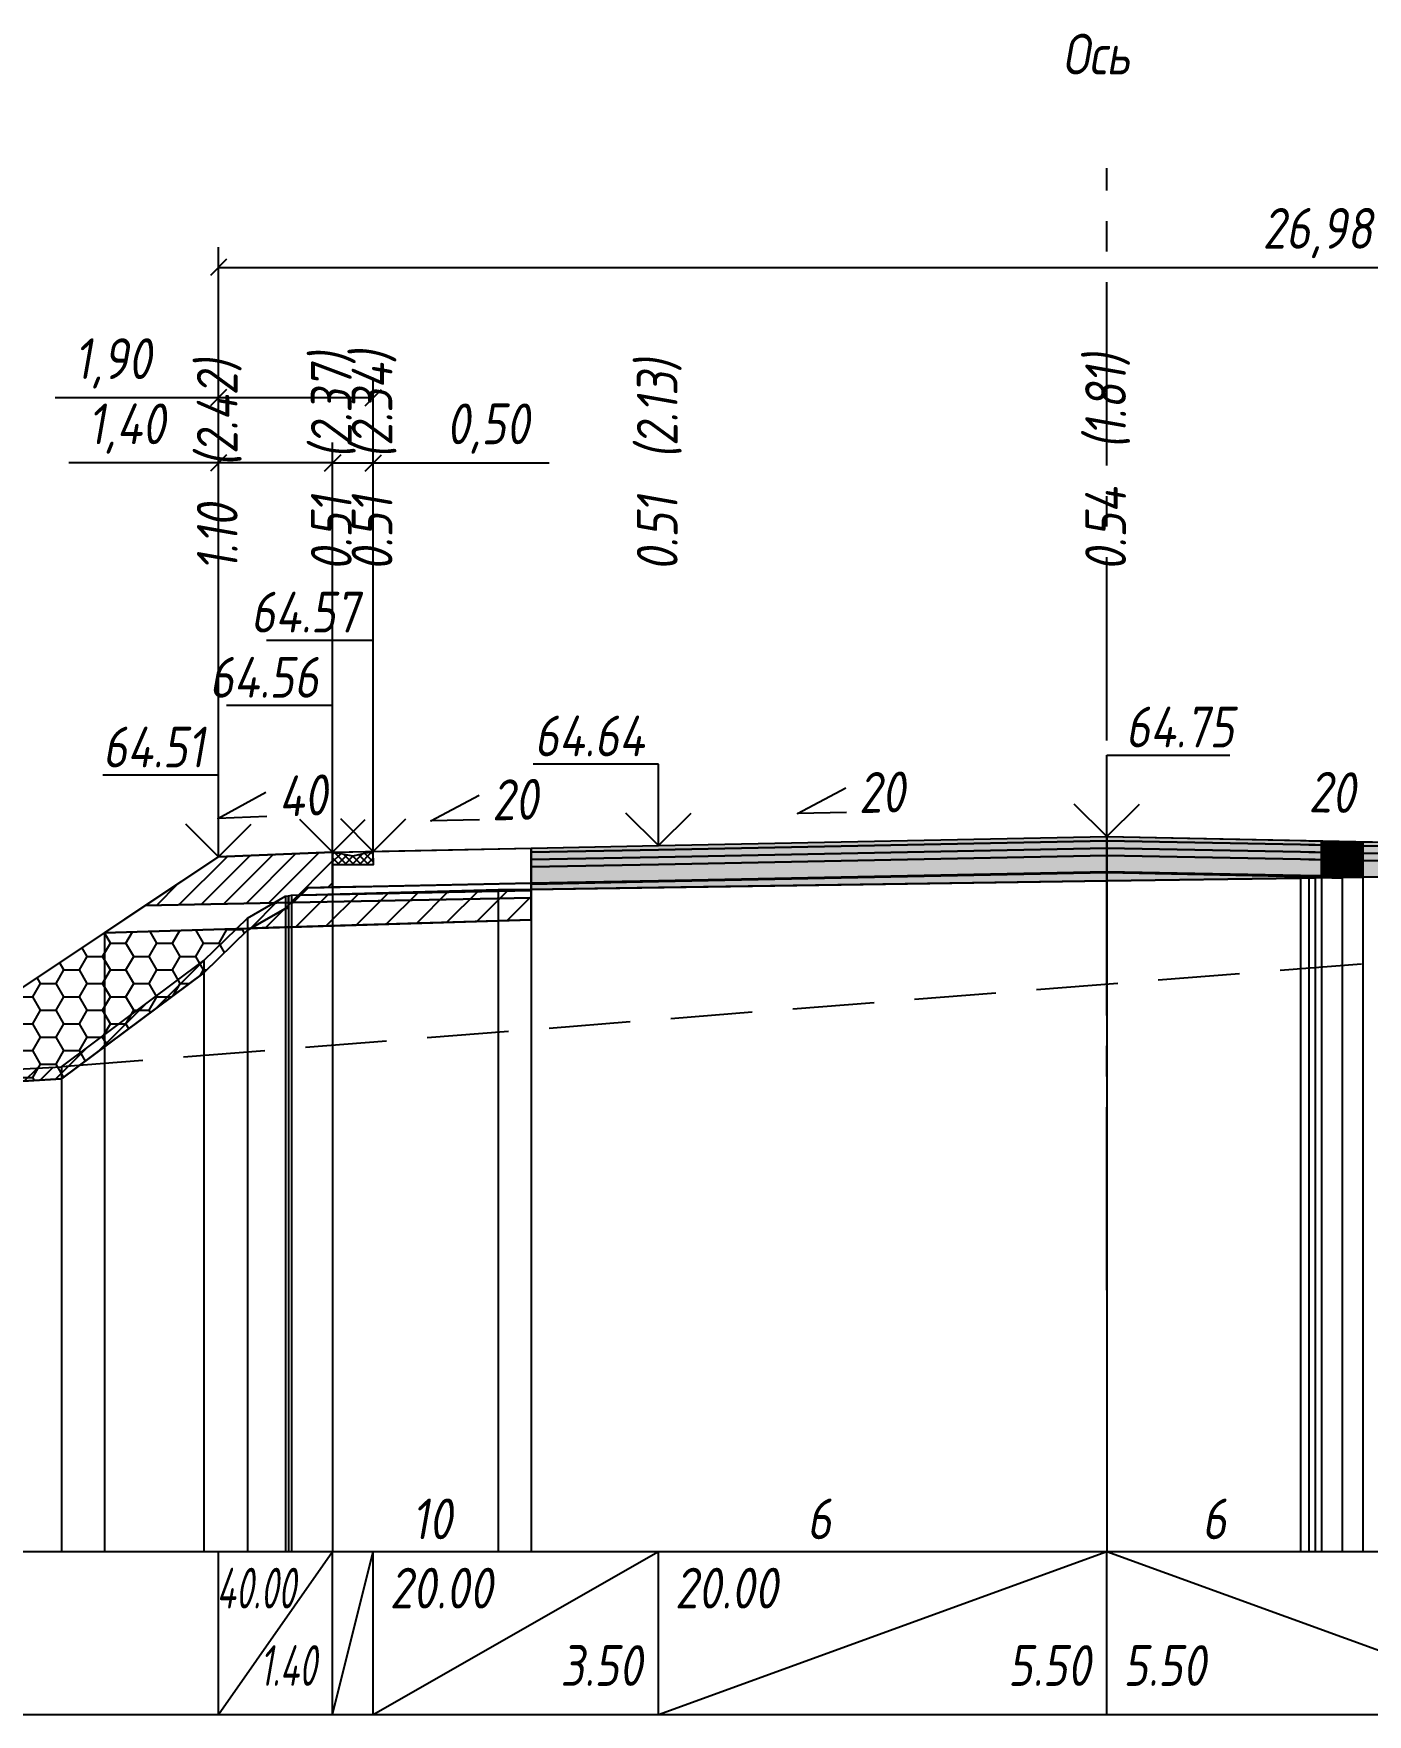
# Model space of a CAD drawing. Extents: x -717 to 1451, y -133302 to 233.
# Drawn here: x -366 to -284.2, y -130433.8 to -130330.7 of the extents above; entities that cross this region are included whole.
import ezdxf
from ezdxf.enums import TextEntityAlignment as Align

# ---------------------------------------------------------------- set-up
doc = ezdxf.new("R2010")
doc.units = 0
doc.linetypes.add('осевая2', pattern=[1.125, 0.75, -0.125, 0.125, -0.125])
doc.linetypes.add('штриховая', pattern=[0.75, 0.5, -0.25])
for name, color, linetype in [('Интерполированный поперечник', 2, 'Continuous'), ('Код_514', 1, 'Continuous'), ('Контур_0', 7, 'Continuous'), ('Контур_2521', 7, 'Continuous'), ('Контур_2564', 7, 'Continuous'), ('Контур_2660', 7, 'Continuous'), ('Контур_2665', 7, 'Continuous'), ('Контур_400', 7, 'Continuous'), ('Контур_508', 7, 'Continuous'), ('Контур_512', 7, 'Continuous'), ('Контур_513', 7, 'Continuous'), ('Контур_818', 7, 'Continuous'), ('Красный поперечник', 1, 'Continuous'), ('Объём_2501', 7, 'Continuous'), ('Объём_2564', 7, 'Continuous'), ('Объём_2650', 7, 'Continuous'), ('Объём_2660', 7, 'Continuous'), ('Объём_2661', 7, 'Continuous'), ('Объём_2665', 7, 'Continuous'), ('Объём_2666', 7, 'Continuous'), ('Объём_2753', 7, 'Continuous'), ('Ось', 1, 'осевая2'), ('Откосы', 7, 'Continuous'), ('Отметки покрытия', 7, 'Continuous'), ('Рабочие отметки', 7, 'Continuous'), ('Рабочие отметки доп.', 7, 'Continuous'), ('Слои выравнивания', 7, 'Continuous'), ('Таблица', 7, 'Continuous'), ('Уклоны проезжей части', 7, 'Continuous'), ('Черный поперечник', 3, 'Continuous')]:
    doc.layers.add(name, color=color, linetype=linetype)
for name, color, linetype, true_color in [('Контур_2540', 2, 'Continuous', 0xffff00), ('Контур_2560', 2, 'Continuous', 0xffff00), ('Контур_2561', 7, 'Continuous', 0xff8040), ('Контур_2562', 3, 'Continuous', 0x00ff00), ('Контур_2563', 7, 'Continuous', 0xff8000), ('Контур_2570', 7, 'Continuous', 0x80ff00), ('Контур_2725', 7, 'Continuous', 0x323232), ('Контур_2736', 4, 'Continuous', 0x00ffff), ('Контур_2760', 7, 'Continuous', 0x323232), ('Контур_2761', 7, 'Continuous', 0x323232), ('Контур_2762', 7, 'Continuous', 0x323232), ('Контур_2763', 7, 'Continuous', 0x323232), ('Контур_2764', 7, 'Continuous', 0x323232), ('Контур_2765', 7, 'Continuous', 0x323232), ('Контур_402', 7, 'Continuous', 0xff6464), ('Контур_703', 4, 'Continuous', 0x00ffff), ('Объём_2500', 7, 'Continuous', 0xc0c0c0), ('Объём_2520', 7, 'Continuous', 0x80ffff), ('Объём_2540', 2, 'Continuous', 0xffff00), ('Объём_2560', 2, 'Continuous', 0xffff00), ('Объём_2561', 7, 'Continuous', 0xff8040), ('Объём_2562', 3, 'Continuous', 0x00ff00), ('Объём_2563', 7, 'Continuous', 0xff8000), ('Объём_2570', 7, 'Continuous', 0x80ff00), ('Объём_2600', 7, 'Continuous', 0x808000), ('Объём_2746', 2, 'Continuous', 0xffff00)]:
    doc.layers.add(name, color=color, linetype=linetype, true_color=true_color)
doc.styles.get("Standard").update_dxf_attribs({"font": 'txt', "height": 2.5})
doc.styles.add('М', font='romand.shx', dxfattribs={"width": 0.8, "oblique": 10, "height": 2.5})
doc.dimstyles.new('ISO-25', dxfattribs={"dimtxt": 2.5, "dimasz": 2.5, "dimexe": 1.25, "dimexo": 0.625, "dimtad": 1, "dimtxsty": 'Standard', "dimcen": 2.5, "dimadec": 0, "dimazin": 0, "dimtfac": 1, "dimtmove": 0, "dimatfit": 3, "dimfxl": 1, "dimarcsym": 0})

# ---------------------------------------------------------------- blocks, each defined once
blk = doc.blocks.new('_Oblique')
at = {"color": 0, "linetype": 'ByBlock', "lineweight": -2}
blk.add_line((-0.5, -0.5), (0.5, 0.5), dxfattribs=at)
blk = doc.blocks.new('*D2762')
at = {"color": 0, "lineweight": -2, "transparency": 16777216}
for p, q in [((-354.65, -130380.63), (-354.65, -130355.78)), ((-347.65, -130380.35), (-347.65, -130355.78)), ((-354.65, -130357.03), (-363.83, -130357.03)), ((-347.65, -130357.03), (-354.65, -130357.03))]:
    blk.add_line(p, q, dxfattribs=at)
at = {"layer": 'Defpoints', "color": 0, "transparency": 16777216}
for p in [(-347.65, -130357.03), (-354.65, -130381.26), (-347.65, -130380.98)]:
    blk.add_point(p, dxfattribs=at)
at = {"color": 0, "lineweight": -2, "transparency": 16777216, "rotation": 180}
blk.add_blockref('_Oblique', (-354.65, -130357.03), dxfattribs=at)
at = {"color": 0, "lineweight": -2, "transparency": 16777216}
blk.add_blockref('_Oblique', (-347.65, -130357.03), dxfattribs=at)
at = {"color": 0, "transparency": 16777216, "insert": (-360.29, -130354.92), "char_height": 2.5, "width": 8.75, "attachment_point": 5, "style": 'М'}
blk.add_mtext('1,40', dxfattribs=at)
blk = doc.blocks.new('*D2764')
at = {"color": 0, "lineweight": -2, "transparency": 16777216}
for p, q in [((-347.65, -130380.35), (-347.65, -130355.78)), ((-345.15, -130380.3), (-345.15, -130355.78)), ((-347.65, -130357.03), (-345.15, -130357.03)), ((-345.15, -130357.03), (-334.36, -130357.03))]:
    blk.add_line(p, q, dxfattribs=at)
at = {"layer": 'Defpoints', "color": 0, "transparency": 16777216}
for p in [(-345.15, -130357.03), (-347.65, -130380.98), (-345.15, -130380.93)]:
    blk.add_point(p, dxfattribs=at)
at = {"color": 0, "lineweight": -2, "transparency": 16777216, "rotation": 180}
blk.add_blockref('_Oblique', (-347.65, -130357.03), dxfattribs=at)
at = {"color": 0, "lineweight": -2, "transparency": 16777216}
blk.add_blockref('_Oblique', (-345.15, -130357.03), dxfattribs=at)
at = {"color": 0, "transparency": 16777216, "insert": (-338.12, -130354.92), "char_height": 2.5, "width": 9.1667, "attachment_point": 5, "style": 'М'}
blk.add_mtext('0,50', dxfattribs=at)
blk = doc.blocks.new('*D2767')
at = {"color": 0, "lineweight": -2, "transparency": 16777216}
for p, q in [((-354.65, -130380.63), (-354.65, -130351.78)), ((-345.15, -130380.3), (-345.15, -130351.78)), ((-354.65, -130353.03), (-364.67, -130353.03)), ((-345.15, -130353.03), (-354.65, -130353.03))]:
    blk.add_line(p, q, dxfattribs=at)
at = {"layer": 'Defpoints', "color": 0, "transparency": 16777216}
for p in [(-345.15, -130353.03), (-354.65, -130381.26), (-345.15, -130380.93)]:
    blk.add_point(p, dxfattribs=at)
at = {"color": 0, "lineweight": -2, "transparency": 16777216, "rotation": 180}
blk.add_blockref('_Oblique', (-354.65, -130353.03), dxfattribs=at)
at = {"color": 0, "lineweight": -2, "transparency": 16777216}
blk.add_blockref('_Oblique', (-345.15, -130353.03), dxfattribs=at)
at = {"color": 0, "transparency": 16777216, "insert": (-361.13, -130350.92), "char_height": 2.5, "width": 8.75, "attachment_point": 5, "style": 'М'}
blk.add_mtext('1,90', dxfattribs=at)
blk = doc.blocks.new('*D2768')
at = {"color": 0, "lineweight": -2, "transparency": 16777216}
for p, q in [((-354.65, -130380.63), (-354.65, -130343.78)), ((-219.77, -130381.32), (-219.77, -130343.78)), ((-354.65, -130345.03), (-219.77, -130345.03))]:
    blk.add_line(p, q, dxfattribs=at)
at = {"layer": 'Defpoints', "color": 0, "transparency": 16777216}
for p in [(-219.77, -130345.03), (-354.65, -130381.26), (-219.77, -130381.94)]:
    blk.add_point(p, dxfattribs=at)
at = {"color": 0, "lineweight": -2, "transparency": 16777216, "rotation": 180}
blk.add_blockref('_Oblique', (-354.65, -130345.03), dxfattribs=at)
at = {"color": 0, "lineweight": -2, "transparency": 16777216}
blk.add_blockref('_Oblique', (-219.77, -130345.03), dxfattribs=at)
at = {"color": 0, "transparency": 16777216, "insert": (-287.21, -130342.92), "char_height": 2.5, "width": 12.5, "attachment_point": 5, "style": 'М'}
blk.add_mtext('26,98', dxfattribs=at)

msp = doc.modelspace()

# ---------------------------------------------------------------- hatches: boundary and pattern name
h = msp.add_hatch()
h.set_pattern_fill('ANSI37', color=256, scale=0.1)
h.set_pattern_definition([(45, (-346.40118, -130381.16674), (-0.22451, 0.22451), []), (135, (-346.40118, -130381.16674), (-0.22451, -0.22451), [])])
h.paths.add_polyline_path([(-347.651, -130380.917), (-347.651, -130381.67), (-345.146, -130381.67), (-345.151, -130380.867), (-346.401, -130381.167)])
at = {"layer": 'Объём_2563'}
h = msp.add_hatch(dxfattribs=at)
h.set_pattern_fill('ANSI31', color=256, scale=0.3)
h.set_pattern_definition([(45, (-488.4435, 11.1618), (-0.673519209, 0.673519209), [])])
h.paths.add_polyline_path([(-354.651, -130381.197), (-347.651, -130380.917), (-347.651, -130383.067), (-349.151, -130383.097), (-350.07, -130384.015), (-359.151, -130384.197)])
at = {"layer": 'Объём_2570'}
h = msp.add_hatch(dxfattribs=at)
h.set_pattern_fill('ANSI31', color=256, scale=0.2)
h.set_pattern_definition([(45, (-488.4435, 11.1618), (-0.449012806, 0.449012806), [])])
h.paths.add_polyline_path([(-350.362, -130384.355), (-350.531, -130384.373), (-352.875, -130385.715), (-355.559, -130388.323), (-364.276, -130394.836), (-366.975, -130394.986), (-374.743, -130395.679), (-377.777, -130402.16), (-379.142, -130404.172), (-379.459, -130404.588), (-381.468, -130402.624), (-383.443, -130401.142), (-383.443, -130400.392), (-381.468, -130401.874), (-379.459, -130403.838), (-379.142, -130403.422), (-377.777, -130401.41), (-374.743, -130394.929), (-366.975, -130394.236), (-364.276, -130394.086), (-355.559, -130387.573), (-352.875, -130384.965), (-350.531, -130383.623), (-350.362, -130383.605)])
at = {"layer": 'Объём_2600'}
h = msp.add_hatch(dxfattribs=at)
h.set_pattern_fill('ANSI31', color=6, scale=0.4)
h.set_pattern_definition([(45, (-488.4435, 11.1618), (-0.898025612, 0.898025612), [])])
h.paths.add_polyline_path([(-350.362, -130384.355), (-350.362, -130383.605), (-350.161, -130383.556), (-337.488, -130383.213), (-335.459, -130383.199), (-335.459, -130385.076), (-352.661, -130385.592), (-350.531, -130384.373)])
h = msp.add_hatch(dxfattribs=at)
h.set_pattern_fill('HONEY', color=5, scale=0.3)
h.set_pattern_definition([(0, (-488.4435, 11.1618), (1.42875, 0.8248891935), [0.9525, -1.905]), (120, (-488.4435, 11.1618), (-1.428749997, 0.824889199), [0.9525, -1.905]), (60, (-488.4435, 11.1618), (3e-09, 1.6497783924), [-1.905, 0.9525])])
h.paths.add_polyline_path([(-352.875, -130385.715), (-355.559, -130388.323), (-364.276, -130394.836), (-366.975, -130394.986), (-374.743, -130395.679), (-377.777, -130402.16), (-379.142, -130404.172), (-379.459, -130404.588), (-381.468, -130402.624), (-383.443, -130401.142), (-383.443, -130400.392), (-361.649, -130385.862), (-352.661, -130385.592)])
at = {"layer": 'Слои выравнивания'}
for color, points in [(2, [(-335.459, -130380.673), (-327.651, -130380.517), (-300.136, -130379.966), (-300.136, -130380.216), (-327.651, -130380.767), (-335.459, -130380.923)]), (3, [(-335.459, -130380.923), (-327.651, -130380.767), (-300.136, -130380.216), (-300.136, -130380.666), (-327.651, -130381.217), (-335.459, -130381.373)]), (4, [(-335.459, -130381.373), (-327.651, -130381.217), (-300.136, -130380.666), (-300.136, -130381.116), (-327.651, -130381.667), (-335.459, -130381.823)]), (2, [(-300.136, -130379.966), (-288.251, -130380.204), (-287.744, -130380.214), (-287.365, -130380.222), (-286.971, -130380.23), (-286.971, -130380.48), (-287.365, -130380.472), (-287.744, -130380.464), (-288.251, -130380.454), (-300.136, -130380.216)]), (3, [(-300.136, -130380.216), (-288.251, -130380.454), (-287.744, -130380.464), (-287.365, -130380.472), (-286.971, -130380.48), (-286.971, -130380.93), (-287.365, -130380.922), (-287.744, -130380.914), (-288.251, -130380.904), (-300.136, -130380.666)]), (4, [(-300.136, -130380.666), (-288.251, -130380.904), (-287.744, -130380.914), (-287.365, -130380.922), (-286.971, -130380.93), (-286.971, -130381.38), (-287.365, -130381.372), (-287.744, -130381.364), (-288.251, -130381.354), (-300.136, -130381.116)]), (2, [(-286.971, -130380.23), (-285.706, -130380.255), (-285.706, -130380.505), (-286.971, -130380.48)]), (3, [(-286.971, -130380.48), (-285.706, -130380.505), (-285.706, -130380.955), (-286.971, -130380.93)]), (2, [(-285.706, -130380.255), (-284.44, -130380.28), (-284.44, -130380.53), (-285.706, -130380.505)]), (3, [(-285.706, -130380.505), (-284.44, -130380.53), (-284.44, -130380.98), (-285.706, -130380.955)]), (2, [(-284.44, -130380.28), (-272.62, -130380.517), (-259.134, -130380.786), (-255.12, -130380.867), (-249.675, -130380.976), (-249.675, -130381.226), (-255.12, -130381.117), (-259.134, -130381.036), (-272.62, -130380.767), (-284.44, -130380.53)]), (3, [(-284.44, -130380.53), (-272.62, -130380.767), (-259.134, -130381.036), (-255.12, -130381.117), (-249.675, -130381.226), (-249.675, -130381.676), (-255.12, -130381.567), (-259.134, -130381.486), (-272.62, -130381.217), (-284.44, -130380.98)]), (5, [(-335.459, -130381.823), (-327.651, -130381.667), (-300.136, -130381.116), (-300.136, -130382.116), (-327.651, -130382.667), (-335.459, -130382.823)]), (5, [(-300.136, -130381.116), (-288.251, -130381.354), (-287.744, -130381.364), (-287.365, -130381.372), (-286.971, -130381.38), (-286.971, -130382.38), (-287.365, -130382.372), (-287.744, -130382.364), (-288.251, -130382.354), (-300.136, -130382.116)]), (4, [(-286.971, -130380.93), (-285.706, -130380.955), (-285.706, -130381.405), (-286.971, -130381.38)]), (5, [(-286.971, -130381.38), (-285.706, -130381.405), (-285.706, -130382.405), (-286.971, -130382.38)]), (4, [(-285.706, -130380.955), (-284.44, -130380.98), (-284.44, -130381.43), (-285.706, -130381.405)]), (5, [(-285.706, -130381.405), (-284.44, -130381.43), (-284.44, -130382.43), (-285.706, -130382.405)]), (4, [(-284.44, -130380.98), (-272.62, -130381.217), (-259.134, -130381.486), (-255.12, -130381.567), (-249.675, -130381.676), (-249.675, -130382.126), (-255.12, -130382.017), (-259.134, -130381.936), (-272.62, -130381.667), (-284.44, -130381.43)]), (5, [(-284.44, -130381.43), (-272.62, -130381.667), (-259.134, -130381.936), (-255.12, -130382.017), (-249.675, -130382.126), (-249.675, -130383.126), (-255.12, -130383.017), (-259.134, -130382.936), (-272.62, -130382.667), (-284.44, -130382.43)]), (7, [(-335.459, -130382.823), (-327.651, -130382.667), (-300.136, -130382.116), (-300.136, -130382.166), (-327.651, -130382.717), (-335.459, -130382.873)]), (6, [(-335.459, -130382.873), (-327.651, -130382.717), (-300.136, -130382.166), (-300.136, -130382.68), (-327.651, -130383.084), (-335.459, -130383.199)]), (7, [(-300.136, -130382.116), (-288.251, -130382.354), (-287.744, -130382.364), (-287.365, -130382.372), (-286.971, -130382.38), (-286.971, -130382.43), (-287.365, -130382.422), (-287.744, -130382.414), (-288.251, -130382.404), (-300.136, -130382.166)]), (6, [(-300.136, -130382.166), (-288.251, -130382.404), (-287.744, -130382.414), (-287.365, -130382.422), (-286.971, -130382.43), (-286.971, -130382.48), (-287.365, -130382.487), (-287.744, -130382.493), (-288.251, -130382.505), (-300.136, -130382.68)]), (7, [(-286.971, -130382.38), (-285.706, -130382.405), (-285.706, -130382.455), (-286.971, -130382.43)]), (6, [(-286.971, -130382.43), (-285.706, -130382.455), (-285.706, -130382.505), (-286.971, -130382.48)]), (7, [(-285.706, -130382.405), (-284.44, -130382.43), (-284.44, -130382.48), (-285.706, -130382.455)])]:
    msp.add_hatch(color=color, dxfattribs=at).paths.add_polyline_path(points)

# ---------------------------------------------------------------- linework, layer by layer
msp.add_lwpolyline([(-347.651, -130380.917), (-347.651, -130381.67), (-345.146, -130381.67), (-345.151, -130380.867), (-346.401, -130381.167), (-347.651, -130380.917)])
at = {"layer": 'Интерполированный поперечник', "linetype": 'штриховая', "ltscale": 10, "flags": 128}
msp.add_lwpolyline([(-364.271, -130394.073), (-225, -130383.076)], dxfattribs=at)
at = {"layer": 'Код_514'}
for p, q in [((-354.651, -130433.838), (-354.651, -130423.838)), ((-354.651, -130433.838), (-347.651, -130423.838)), ((-347.651, -130433.838), (-347.651, -130423.838)), ((-347.651, -130433.838), (-345.151, -130423.838)), ((-345.151, -130433.838), (-345.151, -130423.838)), ((-345.151, -130433.838), (-327.651, -130423.838)), ((-327.651, -130433.838), (-327.651, -130423.838)), ((-327.651, -130433.838), (-300.136, -130423.838)), ((-300.136, -130433.838), (-300.136, -130423.838)), ((-300.136, -130423.838), (-272.62, -130433.838))]:
    msp.add_line(p, q, dxfattribs=at)
at = {"layer": 'Контур_0', "flags": 128}
for points in [[(-345.151, -130383.017), (-347.651, -130383.067), (-347.651, -130380.917), (-335.459, -130380.673), (-335.459, -130382.823), (-345.151, -130383.017), (-345.151, -130383.017)], [(-354.651, -130381.197), (-383.443, -130400.392), (-383.443, -130400.392), (-383.443, -130400.392), (-383.443, -130400.392), (-383.443, -130400.392), (-383.443, -130400.392), (-383.443, -130400.392), (-383.443, -130400.392), (-383.443, -130400.392), (-383.443, -130400.392), (-383.443, -130400.392), (-383.443, -130400.392), (-383.443, -130400.392), (-383.443, -130400.392), (-383.443, -130400.392)], [(-354.651, -130381.197), (-383.443, -130400.392)], [(-349.151, -130383.097), (-335.459, -130382.823), (-335.459, -130383.723), (-350.07, -130384.015), (-349.151, -130383.097), (-349.151, -130383.097)], [(-359.151, -130384.197), (-350.07, -130384.015), (-349.151, -130383.097), (-347.651, -130383.067)]]:
    msp.add_lwpolyline(points, dxfattribs=at)
at = {"layer": 'Контур_2521', "color": 250, "flags": 128}
msp.add_lwpolyline([(-349.61, -130383.556), (-335.459, -130383.273)], dxfattribs=at)
at = {"layer": 'Контур_2540', "flags": 128}
msp.add_lwpolyline([(-350.07, -130384.015), (-335.459, -130383.723), (-335.459, -130385.076), (-361.649, -130385.862), (-359.151, -130384.197), (-350.07, -130384.015), (-350.07, -130384.015)], dxfattribs=at)
at = {"layer": 'Контур_2560', "flags": 128}
msp.add_lwpolyline([(-354.651, -130381.197), (-354.651, -130381.197), (-354.651, -130381.197), (-347.651, -130380.917)], dxfattribs=at)
at = {"layer": 'Контур_2561', "flags": 128}
msp.add_lwpolyline([(-347.651, -130380.917), (-347.651, -130380.917), (-354.651, -130381.197), (-354.651, -130381.197), (-347.651, -130380.917)], dxfattribs=at)
at = {"layer": 'Контур_2562', "flags": 128}
msp.add_lwpolyline([(-354.651, -130381.197), (-354.651, -130381.197), (-354.651, -130381.197), (-354.651, -130381.197), (-354.651, -130381.197)], dxfattribs=at)
at = {"layer": 'Контур_2563', "flags": 128}
msp.add_lwpolyline([(-354.651, -130381.197), (-347.651, -130380.917), (-347.651, -130383.067), (-349.151, -130383.097), (-350.07, -130384.015), (-359.151, -130384.197), (-354.651, -130381.197), (-354.651, -130381.197)], dxfattribs=at)
at = {"layer": 'Контур_2564', "flags": 128}
msp.add_lwpolyline([(-354.651, -130381.197), (-347.651, -130380.917)], dxfattribs=at)
at = {"layer": 'Контур_2570', "flags": 128}
msp.add_lwpolyline([(-408.443, -130386.948), (-402.512, -130387.166), (-387.828, -130397.853), (-381.468, -130402.624), (-379.459, -130404.588), (-379.142, -130404.172), (-377.777, -130402.16), (-374.743, -130395.679), (-366.975, -130394.986), (-364.276, -130394.836), (-364.276, -130394.836), (-355.559, -130388.323), (-352.875, -130385.715), (-350.531, -130384.373), (-350.362, -130384.355), (-350.362, -130383.605), (-350.161, -130383.556), (-337.488, -130383.213), (-335.459, -130383.199), (-300.136, -130382.68), (-288.251, -130382.505), (-287.744, -130382.493), (-287.365, -130382.487), (-249.675, -130381.752)], dxfattribs=at)
at = {"layer": 'Контур_2660', "flags": 128}
msp.add_lwpolyline([(-361.649, -130385.862), (-335.459, -130385.076)], dxfattribs=at)
at = {"layer": 'Контур_2665', "flags": 128}
msp.add_lwpolyline([(-354.651, -130381.197), (-354.651, -130381.197)], dxfattribs=at)
at = {"layer": 'Контур_2725', "flags": 128}
msp.add_lwpolyline([(-335.459, -130383.199), (-327.651, -130383.084), (-300.136, -130382.68), (-288.251, -130382.505), (-287.744, -130382.493), (-287.365, -130382.487), (-286.971, -130382.48), (-285.706, -130382.505), (-285.706, -130382.455), (-284.44, -130382.48), (-284.44, -130382.43), (-272.62, -130382.667), (-259.134, -130382.936), (-255.12, -130383.017), (-249.675, -130383.126)], dxfattribs=at)
at = {"layer": 'Контур_2736', "flags": 128}
msp.add_lwpolyline([(-354.651, -130381.197), (-383.443, -130400.392)], dxfattribs=at)
at = {"layer": 'Контур_2760', "flags": 128}
msp.add_lwpolyline([(-335.459, -130380.673), (-327.651, -130380.517), (-300.136, -130379.966), (-288.251, -130380.204), (-287.744, -130380.214), (-287.365, -130380.222), (-286.971, -130380.23), (-285.706, -130380.255), (-284.44, -130380.28), (-272.62, -130380.517), (-259.134, -130380.786), (-255.12, -130380.867), (-249.675, -130380.976)], dxfattribs=at)
at = {"layer": 'Контур_2761', "flags": 128}
msp.add_lwpolyline([(-335.459, -130380.923), (-327.651, -130380.767), (-300.136, -130380.216), (-288.251, -130380.454), (-287.744, -130380.464), (-287.365, -130380.472), (-286.971, -130380.48), (-285.706, -130380.505), (-284.44, -130380.53), (-272.62, -130380.767), (-259.134, -130381.036), (-255.12, -130381.117), (-249.675, -130381.226)], dxfattribs=at)
at = {"layer": 'Контур_2762', "flags": 128}
msp.add_lwpolyline([(-335.459, -130381.373), (-327.651, -130381.217), (-300.136, -130380.666), (-288.251, -130380.904), (-287.744, -130380.914), (-287.365, -130380.922), (-286.971, -130380.93), (-285.706, -130380.955), (-284.44, -130380.98), (-272.62, -130381.217), (-259.134, -130381.486), (-255.12, -130381.567), (-249.675, -130381.676)], dxfattribs=at)
at = {"layer": 'Контур_2763', "flags": 128}
msp.add_lwpolyline([(-335.459, -130381.823), (-327.651, -130381.667), (-300.136, -130381.116), (-288.251, -130381.354), (-287.744, -130381.364), (-287.365, -130381.372), (-286.971, -130381.38), (-285.706, -130381.405), (-284.44, -130381.43), (-272.62, -130381.667), (-259.134, -130381.936), (-255.12, -130382.017), (-249.675, -130382.126)], dxfattribs=at)
at = {"layer": 'Контур_2764', "flags": 128}
msp.add_lwpolyline([(-335.459, -130382.823), (-327.651, -130382.667), (-300.136, -130382.116), (-288.251, -130382.354), (-287.744, -130382.364), (-287.365, -130382.372), (-286.971, -130382.38), (-285.706, -130382.405), (-284.44, -130382.43)], dxfattribs=at)
at = {"layer": 'Контур_2765', "flags": 128}
msp.add_lwpolyline([(-335.459, -130382.873), (-327.651, -130382.717), (-300.136, -130382.166), (-288.251, -130382.404), (-287.744, -130382.414), (-287.365, -130382.422), (-286.971, -130382.43), (-285.706, -130382.455)], dxfattribs=at)
at = {"layer": 'Контур_400', "flags": 128}
for points in [[(-347.651, -130380.917), (-345.151, -130380.867), (-345.151, -130380.867), (-345.151, -130380.867), (-345.151, -130380.867), (-345.151, -130380.867), (-345.151, -130380.867), (-327.651, -130380.517), (-300.136, -130379.966)], [(-300.136, -130379.966), (-272.62, -130380.517), (-255.12, -130380.867), (-255.12, -130380.867), (-255.12, -130380.867), (-255.12, -130380.867), (-237.62, -130381.217), (-237.62, -130381.217), (-235.12, -130381.267)]]:
    msp.add_lwpolyline(points, dxfattribs=at)
at = {"layer": 'Контур_402', "flags": 128}
msp.add_lwpolyline([(-361.649, -130385.862), (-335.459, -130385.076), (-335.459, -130383.199), (-300.136, -130382.68), (-288.251, -130382.505), (-287.744, -130382.493), (-287.365, -130382.487), (-286.971, -130382.48), (-285.706, -130382.505), (-285.706, -130382.455), (-284.44, -130382.48), (-284.44, -130382.43), (-249.675, -130383.126), (-249.675, -130385.53), (-212.625, -130386.642)], dxfattribs=at)
at = {"layer": 'Контур_508', "flags": 128}
msp.add_lwpolyline([(-383.443, -130400.392), (-361.649, -130385.862), (-335.459, -130385.076), (-335.459, -130383.199), (-300.136, -130382.68), (-288.251, -130382.505), (-287.744, -130382.493), (-287.365, -130382.487), (-286.971, -130382.48), (-285.706, -130382.505), (-285.706, -130382.455), (-284.44, -130382.48), (-284.44, -130382.43), (-249.675, -130383.126), (-249.675, -130385.53), (-212.625, -130386.642), (-208.571, -130389.344), (-206.571, -130389.344), (-200.402, -130385.232)], dxfattribs=at)
at = {"layer": 'Контур_512', "flags": 128}
msp.add_lwpolyline([(-383.443, -130400.392), (-361.649, -130385.862), (-335.459, -130385.076)], dxfattribs=at)
at = {"layer": 'Контур_513', "flags": 128}
msp.add_lwpolyline([(-383.443, -130400.392), (-361.649, -130385.862), (-335.459, -130385.076), (-335.459, -130383.199), (-300.136, -130382.68), (-288.251, -130382.505), (-287.744, -130382.493), (-287.365, -130382.487), (-286.971, -130382.48), (-285.706, -130382.505), (-285.706, -130382.455), (-284.44, -130382.48), (-284.44, -130382.43), (-249.675, -130383.126), (-249.675, -130385.53), (-212.625, -130386.642), (-208.571, -130389.344), (-206.571, -130389.344), (-200.402, -130385.232)], dxfattribs=at)
at = {"layer": 'Контур_703', "flags": 128}
msp.add_lwpolyline([(-354.651, -130381.197), (-383.443, -130400.392)], dxfattribs=at)
at = {"layer": 'Контур_818', "flags": 128}
msp.add_lwpolyline([(-383.443, -130401.142), (-381.468, -130402.624), (-379.459, -130404.588), (-379.142, -130404.172), (-377.777, -130402.16), (-374.743, -130395.679), (-366.975, -130394.986), (-364.276, -130394.836), (-364.276, -130394.836), (-355.559, -130388.323), (-352.875, -130385.715), (-350.531, -130384.373), (-350.362, -130384.355), (-350.362, -130383.605), (-350.161, -130383.556), (-337.488, -130383.213), (-335.459, -130383.199), (-300.136, -130382.68), (-288.251, -130382.505), (-287.744, -130382.493), (-287.365, -130382.487), (-249.675, -130381.752)], dxfattribs=at)
at = {"layer": 'Красный поперечник'}
for p, q in [((-345.151, -130380.867), (-327.651, -130380.517)), ((-327.651, -130380.517), (-300.136, -130379.966)), ((-300.136, -130379.966), (-272.62, -130380.517)), ((-383.443, -130400.392), (-354.651, -130381.197)), ((-354.651, -130381.197), (-347.651, -130380.917)), ((-347.651, -130380.917), (-345.151, -130380.867)), ((-361.649, -130385.862), (-361.649, -130423.838)), ((-335.459, -130385.076), (-335.459, -130423.838))]:
    msp.add_line(p, q, dxfattribs=at)
at = {"layer": 'Объём_2500', "flags": 128}
msp.add_lwpolyline([(-345.151, -130383.017), (-347.651, -130383.067), (-347.651, -130380.917), (-335.459, -130380.673), (-335.459, -130382.823), (-345.151, -130383.017), (-345.151, -130383.017)], dxfattribs=at)
at = {"layer": 'Объём_2501', "flags": 128}
for points in [[(-347.651, -130380.917), (-345.151, -130380.867), (-345.151, -130380.867), (-345.151, -130380.867), (-345.151, -130380.867), (-345.151, -130380.867), (-345.151, -130380.867), (-327.651, -130380.517), (-300.136, -130379.966)], [(-300.136, -130379.966), (-272.62, -130380.517), (-255.12, -130380.867), (-255.12, -130380.867), (-255.12, -130380.867), (-255.12, -130380.867), (-237.62, -130381.217), (-237.62, -130381.217), (-235.12, -130381.267)]]:
    msp.add_lwpolyline(points, dxfattribs=at)
at = {"layer": 'Объём_2520', "color": 250, "flags": 128}
msp.add_lwpolyline([(-349.151, -130383.097), (-335.459, -130382.823), (-335.459, -130383.723), (-350.07, -130384.015), (-349.151, -130383.097), (-349.151, -130383.097)], dxfattribs=at)
at = {"layer": 'Объём_2540', "flags": 128}
msp.add_lwpolyline([(-350.07, -130384.015), (-335.459, -130383.723), (-335.459, -130385.076), (-361.649, -130385.862), (-359.151, -130384.197), (-350.07, -130384.015), (-350.07, -130384.015)], dxfattribs=at)
at = {"layer": 'Объём_2560', "flags": 128}
msp.add_lwpolyline([(-354.651, -130381.197), (-354.651, -130381.197), (-354.651, -130381.197), (-347.651, -130380.917)], dxfattribs=at)
at = {"layer": 'Объём_2561', "flags": 128}
msp.add_lwpolyline([(-347.651, -130380.917), (-347.651, -130380.917), (-354.651, -130381.197), (-354.651, -130381.197), (-347.651, -130380.917)], dxfattribs=at)
at = {"layer": 'Объём_2562', "flags": 128}
msp.add_lwpolyline([(-354.651, -130381.197), (-354.651, -130381.197), (-354.651, -130381.197), (-354.651, -130381.197), (-354.651, -130381.197)], dxfattribs=at)
at = {"layer": 'Объём_2563', "color": 250, "flags": 128}
msp.add_lwpolyline([(-354.651, -130381.197), (-347.651, -130380.917), (-347.651, -130383.067), (-349.151, -130383.097), (-350.07, -130384.015), (-359.151, -130384.197), (-354.651, -130381.197), (-354.651, -130381.197)], dxfattribs=at)
at = {"layer": 'Объём_2564', "flags": 128}
msp.add_lwpolyline([(-354.651, -130381.197), (-347.651, -130380.917)], dxfattribs=at)
at = {"layer": 'Объём_2570', "flags": 128}
for points in [[(-366.975, -130394.236), (-364.276, -130394.086), (-355.559, -130387.573), (-352.875, -130384.965), (-350.531, -130383.623), (-350.362, -130383.605), (-350.362, -130384.355), (-350.362, -130384.355)], [(-350.362, -130384.355), (-350.531, -130384.373), (-352.875, -130385.715), (-355.559, -130388.323), (-364.276, -130394.836), (-366.975, -130394.986)]]:
    msp.add_lwpolyline(points, dxfattribs=at)
at = {"layer": 'Объём_2600', "color": 5, "flags": 128}
msp.add_lwpolyline([(-352.875, -130385.715), (-355.559, -130388.323), (-364.276, -130394.836), (-366.975, -130394.986), (-374.743, -130395.679), (-377.777, -130402.16), (-379.142, -130404.172), (-379.459, -130404.588), (-381.468, -130402.624), (-383.443, -130401.142), (-383.443, -130400.392), (-361.649, -130385.862), (-352.661, -130385.592), (-352.875, -130385.715), (-352.875, -130385.715)], dxfattribs=at)
at = {"layer": 'Объём_2650', "color": 6, "flags": 128}
msp.add_lwpolyline([(-350.362, -130384.355), (-350.362, -130383.605), (-350.161, -130383.556), (-337.488, -130383.213), (-335.459, -130383.199), (-335.459, -130385.076), (-352.661, -130385.592), (-350.531, -130384.373), (-350.362, -130384.355), (-350.362, -130384.355)], dxfattribs=at)
at = {"layer": 'Объём_2660', "flags": 128}
msp.add_lwpolyline([(-361.649, -130385.862), (-335.459, -130385.076)], dxfattribs=at)
at = {"layer": 'Объём_2661', "flags": 128}
msp.add_lwpolyline([(-354.651, -130381.197), (-383.443, -130400.392)], dxfattribs=at)
at = {"layer": 'Объём_2665', "flags": 128}
msp.add_lwpolyline([(-354.651, -130381.197), (-354.651, -130381.197)], dxfattribs=at)
at = {"layer": 'Объём_2666', "flags": 128}
msp.add_lwpolyline([(-354.651, -130381.197), (-383.443, -130400.392)], dxfattribs=at)
at = {"layer": 'Объём_2746', "flags": 128}
msp.add_lwpolyline([(-350.362, -130384.355), (-350.362, -130383.605), (-350.161, -130383.556), (-337.488, -130383.213), (-335.459, -130383.199), (-335.459, -130385.076), (-352.661, -130385.592), (-350.531, -130384.373), (-350.362, -130384.355), (-350.362, -130384.355)], dxfattribs=at)
at = {"layer": 'Объём_2753', "flags": 128}
msp.add_lwpolyline([(-335.459, -130380.673), (-335.459, -130380.673)], dxfattribs=at)
at = {"layer": 'Ось', "ltscale": 15}
msp.add_line((-300.136, -130407.809), (-300.136, -130338.937), dxfattribs=at)
at = {"layer": 'Откосы', "color": 1, "flags": 128}
for points in [[(-351.694, -130378.728), (-354.692, -130378.848), (-351.754, -130377.23)], [(-338.627, -130378.925), (-341.626, -130378.985), (-338.657, -130377.425)], [(-316.119, -130378.475), (-319.119, -130378.535), (-316.149, -130376.975)]]:
    msp.add_lwpolyline(points, dxfattribs=at)
at = {"layer": 'Отметки покрытия', "color": 1}
for p, q in [((-345.151, -130367.917), (-351.701, -130367.917)), ((-345.151, -130380.867), (-345.151, -130367.917)), ((-347.651, -130371.917), (-354.151, -130371.917)), ((-347.651, -130380.917), (-347.651, -130371.917)), ((-327.651, -130375.517), (-335.351, -130375.517)), ((-327.651, -130380.517), (-327.651, -130375.517)), ((-300.136, -130379.966), (-300.136, -130374.966)), ((-300.136, -130374.966), (-292.586, -130374.966)), ((-354.651, -130376.197), (-361.751, -130376.197)), ((-354.651, -130381.197), (-354.651, -130376.197)), ((-327.651, -130380.517), (-329.651, -130378.517)), ((-327.651, -130380.517), (-325.651, -130378.517)), ((-300.136, -130379.966), (-302.136, -130377.966)), ((-300.136, -130379.966), (-298.136, -130377.966)), ((-354.651, -130381.197), (-356.651, -130379.197)), ((-354.651, -130381.197), (-352.651, -130379.197)), ((-347.651, -130380.917), (-349.651, -130378.917)), ((-347.651, -130380.917), (-345.651, -130378.917)), ((-345.151, -130380.867), (-347.151, -130378.867)), ((-345.151, -130380.867), (-343.151, -130378.867))]:
    msp.add_line(p, q, dxfattribs=at)
at = {"layer": 'Слои выравнивания'}
for p, q in [((-335.459, -130380.673), (-335.459, -130423.838)), ((-300.136, -130379.966), (-300.136, -130423.838)), ((-286.971, -130380.23), (-286.971, -130423.838)), ((-285.706, -130380.255), (-285.706, -130423.838)), ((-285.706, -130380.255), (-285.706, -130423.838)), ((-284.44, -130380.28), (-284.44, -130423.838)), ((-284.44, -130380.28), (-284.44, -130423.838)), ((-347.651, -130380.917), (-347.651, -130423.838))]:
    msp.add_line(p, q, dxfattribs=at)
at = {"layer": 'Слои выравнивания', "color": 2, "flags": 128}
for points in [[(-335.459, -130380.673), (-327.651, -130380.517), (-300.136, -130379.966), (-300.136, -130380.216), (-327.651, -130380.767), (-335.459, -130380.923)], [(-300.136, -130379.966), (-288.251, -130380.204), (-287.744, -130380.214), (-287.365, -130380.222), (-286.971, -130380.23), (-286.971, -130380.48), (-287.365, -130380.472), (-287.744, -130380.464), (-288.251, -130380.454), (-300.136, -130380.216)], [(-286.971, -130380.23), (-285.706, -130380.255), (-285.706, -130380.505), (-286.971, -130380.48)], [(-285.706, -130380.255), (-285.706, -130380.505)], [(-285.706, -130380.255), (-284.44, -130380.28), (-284.44, -130380.53), (-285.706, -130380.505)], [(-284.44, -130380.28), (-284.44, -130380.53)], [(-284.44, -130380.28), (-272.62, -130380.517), (-259.134, -130380.786), (-255.12, -130380.867), (-249.675, -130380.976), (-249.675, -130381.226), (-255.12, -130381.117), (-259.134, -130381.036), (-272.62, -130380.767), (-284.44, -130380.53)]]:
    msp.add_lwpolyline(points, close=True, dxfattribs=at)
at = {"layer": 'Слои выравнивания', "color": 3, "flags": 128}
for points in [[(-335.459, -130380.923), (-327.651, -130380.767), (-300.136, -130380.216), (-300.136, -130380.666), (-327.651, -130381.217), (-335.459, -130381.373)], [(-300.136, -130380.216), (-288.251, -130380.454), (-287.744, -130380.464), (-287.365, -130380.472), (-286.971, -130380.48), (-286.971, -130380.93), (-287.365, -130380.922), (-287.744, -130380.914), (-288.251, -130380.904), (-300.136, -130380.666)], [(-286.971, -130380.48), (-285.706, -130380.505), (-285.706, -130380.955), (-286.971, -130380.93)], [(-285.706, -130380.505), (-285.706, -130380.955)], [(-285.706, -130380.505), (-284.44, -130380.53), (-284.44, -130380.98), (-285.706, -130380.955)], [(-284.44, -130380.53), (-284.44, -130380.98)], [(-284.44, -130380.53), (-272.62, -130380.767), (-259.134, -130381.036), (-255.12, -130381.117), (-249.675, -130381.226), (-249.675, -130381.676), (-255.12, -130381.567), (-259.134, -130381.486), (-272.62, -130381.217), (-284.44, -130380.98)]]:
    msp.add_lwpolyline(points, close=True, dxfattribs=at)
at = {"layer": 'Слои выравнивания', "color": 4, "flags": 128}
for points in [[(-335.459, -130381.373), (-327.651, -130381.217), (-300.136, -130380.666), (-300.136, -130381.116), (-327.651, -130381.667), (-335.459, -130381.823)], [(-300.136, -130380.666), (-288.251, -130380.904), (-287.744, -130380.914), (-287.365, -130380.922), (-286.971, -130380.93), (-286.971, -130381.38), (-287.365, -130381.372), (-287.744, -130381.364), (-288.251, -130381.354), (-300.136, -130381.116)], [(-286.971, -130380.93), (-285.706, -130380.955), (-285.706, -130381.405), (-286.971, -130381.38)], [(-285.706, -130380.955), (-285.706, -130381.405)], [(-285.706, -130380.955), (-284.44, -130380.98), (-284.44, -130381.43), (-285.706, -130381.405)], [(-284.44, -130380.98), (-284.44, -130381.43)], [(-284.44, -130380.98), (-272.62, -130381.217), (-259.134, -130381.486), (-255.12, -130381.567), (-249.675, -130381.676), (-249.675, -130382.126), (-255.12, -130382.017), (-259.134, -130381.936), (-272.62, -130381.667), (-284.44, -130381.43)]]:
    msp.add_lwpolyline(points, close=True, dxfattribs=at)
at = {"layer": 'Слои выравнивания', "color": 5, "flags": 128}
for points in [[(-335.459, -130381.823), (-327.651, -130381.667), (-300.136, -130381.116), (-300.136, -130382.116), (-327.651, -130382.667), (-335.459, -130382.823)], [(-300.136, -130381.116), (-288.251, -130381.354), (-287.744, -130381.364), (-287.365, -130381.372), (-286.971, -130381.38), (-286.971, -130382.38), (-287.365, -130382.372), (-287.744, -130382.364), (-288.251, -130382.354), (-300.136, -130382.116)], [(-286.971, -130381.38), (-285.706, -130381.405), (-285.706, -130382.405), (-286.971, -130382.38)], [(-285.706, -130381.405), (-285.706, -130382.405)], [(-285.706, -130381.405), (-284.44, -130381.43), (-284.44, -130382.43), (-285.706, -130382.405)], [(-284.44, -130381.43), (-284.44, -130382.43)], [(-284.44, -130381.43), (-272.62, -130381.667), (-259.134, -130381.936), (-255.12, -130382.017), (-249.675, -130382.126), (-249.675, -130383.126), (-255.12, -130383.017), (-259.134, -130382.936), (-272.62, -130382.667), (-284.44, -130382.43)]]:
    msp.add_lwpolyline(points, close=True, dxfattribs=at)
at = {"layer": 'Слои выравнивания', "color": 7, "flags": 128}
for points in [[(-335.459, -130382.823), (-327.651, -130382.667), (-300.136, -130382.116), (-300.136, -130382.166), (-327.651, -130382.717), (-335.459, -130382.873)], [(-300.136, -130382.116), (-288.251, -130382.354), (-287.744, -130382.364), (-287.365, -130382.372), (-286.971, -130382.38), (-286.971, -130382.43), (-287.365, -130382.422), (-287.744, -130382.414), (-288.251, -130382.404), (-300.136, -130382.166)], [(-286.971, -130382.38), (-285.706, -130382.405), (-285.706, -130382.455), (-286.971, -130382.43)], [(-285.706, -130382.405), (-285.706, -130382.455)], [(-285.706, -130382.405), (-284.44, -130382.43), (-284.44, -130382.48), (-285.706, -130382.455)]]:
    msp.add_lwpolyline(points, close=True, dxfattribs=at)
at = {"layer": 'Слои выравнивания', "color": 6, "flags": 128}
for points in [[(-335.459, -130382.873), (-327.651, -130382.717), (-300.136, -130382.166), (-300.136, -130382.68), (-327.651, -130383.084), (-335.459, -130383.199)], [(-300.136, -130382.166), (-288.251, -130382.404), (-287.744, -130382.414), (-287.365, -130382.422), (-286.971, -130382.43), (-286.971, -130382.48), (-287.365, -130382.487), (-287.744, -130382.493), (-288.251, -130382.505), (-300.136, -130382.68)], [(-286.971, -130382.43), (-285.706, -130382.455), (-285.706, -130382.505), (-286.971, -130382.48)]]:
    msp.add_lwpolyline(points, close=True, dxfattribs=at)
at = {"layer": 'Таблица'}
for p, q in [((-408.443, -130423.838), (-175.402, -130423.838)), ((-408.443, -130433.838), (-175.402, -130433.838))]:
    msp.add_line(p, q, dxfattribs=at)
at = {"layer": 'Черный поперечник', "color": 7}
for p, q in [((-300.136, -130382.68), (-300.136, -130423.838)), ((-288.251, -130382.505), (-288.251, -130423.838)), ((-287.744, -130382.493), (-287.744, -130423.838)), ((-287.365, -130382.487), (-287.365, -130423.838)), ((-350.531, -130383.623), (-350.531, -130423.838)), ((-350.362, -130383.605), (-350.362, -130423.838)), ((-350.161, -130383.556), (-350.161, -130423.838)), ((-337.488, -130383.213), (-337.488, -130423.838)), ((-335.459, -130383.199), (-335.459, -130423.838)), ((-352.875, -130384.965), (-352.875, -130423.838)), ((-355.559, -130387.573), (-355.559, -130423.838)), ((-364.276, -130394.086), (-364.276, -130423.838))]:
    msp.add_line(p, q, dxfattribs=at)
at = {"layer": 'Черный поперечник', "flags": 128}
msp.add_lwpolyline([(-408.443, -130386.198), (-402.512, -130386.416), (-387.828, -130397.103), (-381.468, -130401.874), (-379.459, -130403.838), (-379.142, -130403.422), (-377.777, -130401.41), (-374.743, -130394.929), (-366.975, -130394.236), (-364.276, -130394.086), (-355.559, -130387.573), (-352.875, -130384.965), (-350.531, -130383.623), (-350.362, -130383.605), (-350.161, -130383.556), (-337.488, -130383.213), (-335.459, -130383.199), (-300.136, -130382.68), (-288.251, -130382.505), (-287.744, -130382.493), (-287.365, -130382.487), (-249.675, -130381.752)], dxfattribs=at)

# ---------------------------------------------------------------- texts
at = {"layer": 'Код_514', "style": 'М', "oblique": 10}
for s, width, p in [('40.00', 0.6, (-354.782, -130424.838)), ('20.00', 0.8, (-344.151, -130424.838)), ('20.00', 0.8, (-326.651, -130424.838))]:
    msp.add_text(s, height=2.5, dxfattribs=dict(at, width=width)).set_placement(p, align=Align.TOP_LEFT)
for s, width, p in [('1.40', 0.6, (-348.651, -130432.838)), ('3.50', 0.8, (-328.651, -130432.838)), ('5.50', 0.8, (-301.136, -130432.838))]:
    msp.add_text(s, height=2.5, dxfattribs=dict(at, width=width)).set_placement(p, align=Align.BOTTOM_RIGHT)
at = {"layer": 'Код_514', "style": 'М', "oblique": 10, "width": 0.8}
msp.add_text('5.50', height=2.5, dxfattribs=at).set_placement((-299.136, -130432.838), align=Align.BOTTOM_LEFT)
at = {"layer": 'Ось', "ltscale": 15, "style": 'М', "oblique": 10, "width": 0.8}
msp.add_text('Ось ', height=2.5, dxfattribs=at).set_placement((-300.136, -130333.937), align=Align.BOTTOM_CENTER)
at = {"layer": 'Отметки покрытия', "color": 1, "style": 'М', "oblique": 10, "width": 0.8}
for s, p in [('64.57', (-346.01, -130368.185)), ('64.56', (-348.51, -130372.185)), ('64.64', (-328.51, -130375.785)), ('64.51', (-355.51, -130376.465))]:
    msp.add_text(s, height=2.5, dxfattribs=at).set_placement(p, align=Align.BOTTOM_RIGHT)
msp.add_text('64.75', height=2.5, dxfattribs=at).set_placement((-298.995, -130375.235), align=Align.BOTTOM_LEFT)
at = {"layer": 'Рабочие отметки', "color": 1, "style": 'М', "oblique": 10, "width": 0.8}
for s, p in [('0.51', (-347.729, -130363.667)), ('0.51', (-345.229, -130363.667)), ('0.51', (-327.729, -130363.667)), ('0.54', (-300.214, -130363.667)), ('1.10', (-354.729, -130363.667))]:
    msp.add_text(s, height=2.5, rotation=90, dxfattribs=at).set_placement(p, align=Align.MIDDLE_LEFT)
at = {"layer": 'Рабочие отметки доп.', "color": 1, "style": 'М', "oblique": 10, "width": 0.8}
for s, p in [('(2.42)', (-354.729, -130357.267)), ('(2.37)', (-347.729, -130356.767)), ('(2.34)', (-345.229, -130356.767)), ('(2.13)', (-327.729, -130356.767)), ('(1.81)', (-300.214, -130356.167))]:
    msp.add_text(s, height=2.5, rotation=90, dxfattribs=at).set_placement(p, align=Align.MIDDLE_LEFT)
at = {"layer": 'Слои выравнивания', "style": 'М', "oblique": 10, "width": 0.8}
for s, p in [('10', (-341.555, -130423.838)), ('6', (-317.797, -130423.838)), ('6', (-293.553, -130423.838))]:
    msp.add_text(s, height=2.5, dxfattribs=at).set_placement(p, align=Align.BOTTOM_CENTER)
at = {"layer": 'Уклоны проезжей части', "color": 1, "style": 'М', "oblique": 10, "width": 0.8}
for s, rotation, p in [('40', 2.29061, (-349.39, -130379.444)), ('20', 1.14576, (-336.421, -130379.692)), ('20', 1.14576, (-313.913, -130379.242)), ('20', 358.85423, (-286.358, -130379.242))]:
    msp.add_text(s, height=2.5, rotation=rotation, dxfattribs=at).set_placement(p, align=Align.BOTTOM_CENTER)

# ---------------------------------------------------------------- dimensions: what is measured, and where the dimension line sits
at = {"color": 5}
dim = msp.add_linear_dim(base=(-219.767, -130345.029), p1=(-354.651, -130381.259), p2=(-219.767, -130381.943), angle=180, dimstyle='ISO-25', override={"dimasz": 1, "dimlfac": 0.2, "dimzin": 0, "dimtxsty": 'М', "dimblk1": 'Oblique', "dimblk2": 'Oblique', "dimsah": 1}, dxfattribs=at)
dim.commit()
dim.dimension.update_dxf_attribs({"geometry": '*D2768', "text_midpoint": (-287.209, -130342.916)})
for base, p1, p2, picture, middle in [((-345.151, -130353.029), (-354.651, -130381.259), (-345.151, -130380.929), '*D2767', (-361.134, -130353.029)), ((-347.651, -130357.029), (-354.651, -130381.259), (-347.651, -130380.979), '*D2762', (-360.289, -130357.029)), ((-345.151, -130357.029), (-347.651, -130380.979), (-345.151, -130380.929), '*D2764', (-338.123, -130357.029))]:
    dim = msp.add_linear_dim(base=base, p1=p1, p2=p2, angle=180, dimstyle='ISO-25', override={"dimasz": 1, "dimlfac": 0.2, "dimzin": 0, "dimtxsty": 'М', "dimblk1": 'Oblique', "dimblk2": 'Oblique', "dimsah": 1}, dxfattribs=at)
    dim.commit()
    dim.dimension.update_dxf_attribs({"geometry": picture, "text_midpoint": middle, "dimtype": 160})

doc.saveas('drawing.dxf')
